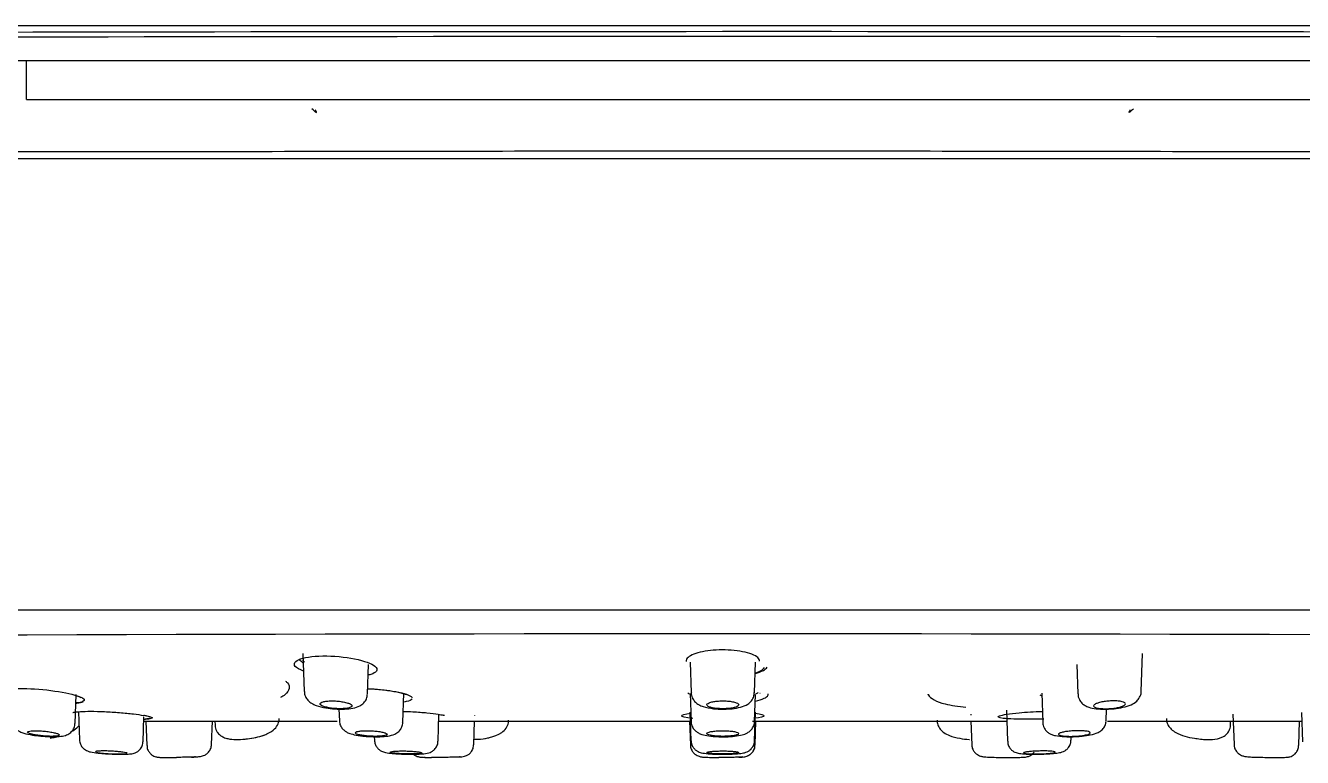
# Model space of a CAD drawing. Header units: millimetres. Extents: x -60 to 7633, y -2614 to 2146.
# Drawn here: x 6292.4 to 6345.1, y 1885.3 to 1915.5 of the extents above; entities that cross this region are included whole.
import ezdxf

# ---------------------------------------------------------------- set-up
doc = ezdxf.new("R2010")
doc.units = ezdxf.units.MM
doc.layers.get('0').update_dxf_attribs({"color": 250})

msp = doc.modelspace()

# ---------------------------------------------------------------- linework, layer by layer
at = {"linetype": 'Continuous'}
for p, q in [((6278.182, 1915.536), (6365.961, 1915.536)), ((6274.927, 1914.091), (6370.14, 1914.091)), ((6292.463, 1912.484), (6292.463, 1914.091)), ((6292.463, 1912.484), (6349.918, 1912.484)), ((6404.49, 1910.045), (6237.89, 1910.045)), ((6252.07, 1891.434), (6390.31, 1891.434)), ((6303.873, 1889.634), (6303.928, 1888.068)), ((6338.452, 1888.068), (6338.507, 1889.634)), ((6306.536, 1887.965), (6306.579, 1889.186)), ((6319.842, 1889.274), (6319.886, 1888.016)), ((6322.494, 1888.017), (6322.538, 1889.274)), ((6335.801, 1889.187), (6335.844, 1887.965)), ((6338.495, 1889.343), (6338.497, 1889.353)), ((6307.99, 1886.787), (6308.033, 1888.001)), ((6319.841, 1887.989), (6319.882, 1886.824)), ((6322.726, 1887.98), (6322.722, 1887.988)), ((6334.347, 1888.001), (6334.39, 1886.788)), ((6294.471, 1886.754), (6294.513, 1887.945)), ((6322.499, 1886.825), (6322.538, 1887.942)), ((6294.611, 1887.232), (6294.651, 1886.076)), ((6297.276, 1885.998), (6297.312, 1887.025)), ((6302.895, 1886.951), (6302.895, 1886.952)), ((6305.357, 1887.345), (6305.374, 1886.862)), ((6309.445, 1886.015), (6309.483, 1887.125)), ((6310.959, 1887.073), (6310.96, 1887.094)), ((6319.836, 1887.211), (6319.877, 1886.035)), ((6322.503, 1886.035), (6322.544, 1887.211)), ((6331.419, 1887.127), (6331.42, 1887.095)), ((6332.89, 1887.304), (6332.935, 1886.015)), ((6337.007, 1886.863), (6337.023, 1887.342)), ((6342.236, 1887.133), (6342.28, 1885.881)), ((6345.062, 1887.197), (6345.104, 1885.998)), ((6297.306, 1886.841), (6305.284, 1886.841)), ((6297.396, 1886.841), (6297.431, 1885.841)), ((6300.1, 1885.881), (6300.134, 1886.841)), ((6300.239, 1886.841), (6300.244, 1886.686)), ((6309.473, 1886.841), (6310.064, 1886.841)), ((6310.064, 1886.841), (6319.847, 1886.841)), ((6310.917, 1885.869), (6310.951, 1886.841)), ((6319.821, 1886.841), (6319.855, 1885.858)), ((6322.421, 1886.841), (6332.115, 1886.841)), ((6322.525, 1885.858), (6322.559, 1886.841)), ((6330.021, 1886.882), (6330.021, 1886.882)), ((6331.429, 1886.841), (6331.463, 1885.869)), ((6332.115, 1886.841), (6332.907, 1886.841)), ((6337.007, 1886.862), (6337.007, 1886.863)), ((6337.056, 1886.841), (6345.074, 1886.841)), ((6342.136, 1886.686), (6342.141, 1886.841)), ((6342.136, 1886.686), (6342.136, 1886.686)), ((6344.949, 1885.841), (6344.984, 1886.841)), ((6294.651, 1886.076), (6294.651, 1886.075)), ((6300.1, 1885.881), (6300.1, 1885.881)), ((6306.814, 1886.205), (6306.819, 1886.055)), ((6322.525, 1885.858), (6322.525, 1885.858)), ((6335.561, 1886.056), (6335.566, 1886.204)), ((6335.561, 1886.055), (6335.561, 1886.056)), ((6345.104, 1885.998), (6345.104, 1885.998)), ((6297.431, 1885.841), (6297.431, 1885.841))]:
    msp.add_line(p, q, dxfattribs=at)
for centre, radius, start, end in [((6323.422, -16678.148), 18593.432, 89.8546084, 90.149955), ((6323.412, -16531.785), 18446.869, 89.8540869, 90.1504927), ((6321.222, -6720.394), 8610.839, 89.5637371, 90.4366895), ((6297.024, 1885.178), 1.924, 77.6391, 81.6928), ((6309.487, 1886.452), 0.66, 69.7976, 74.9658), ((6311.046, 1888.123), 2.024, 269.587, 300.4006), ((6301.297, 1889.007), 2.902, 275.5031, 289.5528), ((6301.277, 1888.856), 2.768, 290.9827, 294.2204)]:
    msp.add_arc(centre, radius, start, end, dxfattribs=at)
for points in [[(6304.425, 1911.941), (6304.365, 1911.996), (6304.305, 1912.047), (6304.244, 1912.095)], [(6338.137, 1912.095), (6338.08, 1912.051), (6338.024, 1912.004), (6337.969, 1911.954)], [(6303.883, 1889.353), (6303.884, 1889.35), (6303.885, 1889.347), (6303.885, 1889.344)], [(6322.894, 1889.064), (6322.879, 1888.975), (6322.752, 1888.89), (6322.537, 1888.822)], [(6319.747, 1888.012), (6319.768, 1887.999), (6319.793, 1887.985), (6319.823, 1887.972)], [(6322.557, 1887.973), (6322.599, 1887.99), (6322.631, 1888.009), (6322.655, 1888.028)], [(6308.332, 1887.861), (6308.354, 1887.844), (6308.368, 1887.827), (6308.375, 1887.811)], [(6334.265, 1887.935), (6334.284, 1887.925), (6334.306, 1887.916), (6334.331, 1887.907)], [(6336.511, 1887.518), (6336.495, 1887.504), (6336.487, 1887.49), (6336.487, 1887.476)], [(6297.33, 1886.928), (6297.402, 1886.932), (6297.466, 1886.936), (6297.52, 1886.941)], [(6309.715, 1887.071), (6309.715, 1887.071), (6309.715, 1887.07), (6309.714, 1887.07)], [(6322.896, 1887.059), (6322.891, 1887.021), (6322.748, 1886.988), (6322.501, 1886.964)], [(6322.529, 1887.175), (6322.767, 1887.14), (6322.901, 1887.098), (6322.896, 1887.059)], [(6332.774, 1886.841), (6332.818, 1886.841), (6332.863, 1886.841), (6332.908, 1886.842)], [(6310.925, 1886.092), (6310.959, 1886.094), (6310.994, 1886.097), (6311.032, 1886.099)], [(6322.5, 1886.041), (6322.502, 1886.039), (6322.503, 1886.037), (6322.503, 1886.035)], [(6335.063, 1886.334), (6335.048, 1886.324), (6335.04, 1886.314), (6335.039, 1886.304)], [(6295.342, 1885.564), (6295.356, 1885.559), (6295.375, 1885.555), (6295.398, 1885.55)], [(6299.28, 1885.363), (6299.328, 1885.365), (6299.372, 1885.367), (6299.413, 1885.369)], [(6333.615, 1885.55), (6333.6, 1885.545), (6333.593, 1885.539), (6333.592, 1885.534)]]:
    msp.add_open_spline(points, degree=3, dxfattribs=at)
for points, knots in [([(6304.38, 1912.055), (6304.38, 1912.055), (6304.385, 1912.05), (6304.406, 1912.026), (6304.415, 1911.979), (6304.42, 1911.952)], [0.3033971, 0.3033971, 0.3033971, 0.3033971, 0.4473111, 0.7366105, 1, 1, 1, 1]), ([(6337.959, 1911.953), (6337.959, 1911.956), (6337.956, 1911.988), (6337.984, 1912.034), (6337.996, 1912.052), (6337.999, 1912.055), (6337.999, 1912.055)], [0, 0, 0, 0, 0.029293, 0.3357678, 0.6045965, 0.700617, 0.700617, 0.700617, 0.700617]), ([(6238.735, 1910.368), (6238.735, 1910.368), (6239.269, 1910.358), (6240.839, 1910.347), (6241.492, 1910.343), (6243.061, 1910.338), (6243.982, 1910.337), (6247.086, 1910.337), (6249.619, 1910.343), (6255.603, 1910.358), (6259.086, 1910.368), (6266.694, 1910.368), (6270.845, 1910.359), (6277.605, 1910.347), (6279.947, 1910.343), (6284.707, 1910.338), (6287.138, 1910.337), (6292.098, 1910.337), (6294.629, 1910.338), (6299.79, 1910.343), (6302.435, 1910.347), (6310.418, 1910.359), (6315.768, 1910.368), (6323.834, 1910.368), (6326.53, 1910.366), (6331.935, 1910.359), (6334.629, 1910.355), (6342.56, 1910.343), (6347.7, 1910.337), (6355.187, 1910.337), (6357.658, 1910.338), (6362.436, 1910.343), (6364.746, 1910.347), (6371.449, 1910.358), (6375.614, 1910.368), (6383.314, 1910.368), (6386.734, 1910.359), (6391.215, 1910.347), (6392.601, 1910.343), (6395.155, 1910.338), (6396.326, 1910.337), (6399.432, 1910.337), (6400.992, 1910.343), (6403.102, 1910.358), (6403.643, 1910.368), (6403.645, 1910.368), (6403.645, 1910.368), (6403.645, 1910.368)], [0, 0, 0, 0, 0.03125, 0.03125, 0.046875, 0.046875, 0.0625, 0.0625, 0.09375, 0.09375, 0.125, 0.125, 0.15625, 0.15625, 0.171875, 0.171875, 0.1875, 0.1875, 0.203125, 0.203125, 0.21875, 0.21875, 0.25, 0.25, 0.265625, 0.265625, 0.28125, 0.28125, 0.3125, 0.3125, 0.328125, 0.328125, 0.34375, 0.34375, 0.375, 0.375, 0.40625, 0.40625, 0.421875, 0.421875, 0.4375, 0.4375, 0.46875, 0.46875, 0.5, 0.5, 0.5000584, 0.5000584, 0.5000584, 0.5000584]), ([(6303.897, 1888.909), (6303.729, 1888.969), (6303.611, 1889.035), (6303.461, 1889.214), (6303.54, 1889.328), (6304.009, 1889.492), (6304.406, 1889.541), (6305.297, 1889.529), (6305.776, 1889.47), (6306.521, 1889.293), (6306.789, 1889.176), (6306.886, 1889.064)], [0.4248446, 0.4248446, 0.4248446, 0.4248446, 0.5, 0.5, 0.625, 0.625, 0.75, 0.75, 0.875, 0.875, 1, 1, 1, 1]), ([(6322.701, 1889.313), (6322.71, 1889.363), (6322.688, 1889.415), (6322.636, 1889.464), (6322.585, 1889.513), (6322.502, 1889.561), (6322.395, 1889.603), (6322.289, 1889.644), (6322.156, 1889.682), (6322.006, 1889.71), (6321.863, 1889.738), (6321.7, 1889.759), (6321.532, 1889.771), (6321.371, 1889.782), (6321.201, 1889.786), (6321.036, 1889.781), (6320.876, 1889.775), (6320.716, 1889.762), (6320.57, 1889.743), (6320.42, 1889.722), (6320.281, 1889.694), (6320.162, 1889.661), (6320.042, 1889.628), (6319.94, 1889.588), (6319.862, 1889.546), (6319.78, 1889.502), (6319.723, 1889.453), (6319.696, 1889.404), (6319.677, 1889.369), (6319.673, 1889.334), (6319.683, 1889.299)], [0, 0, 0, 0, 0.0567972, 0.0567972, 0.0567972, 0.1136405, 0.1136405, 0.1136405, 0.1696621, 0.1696621, 0.1696621, 0.2234449, 0.2234449, 0.2234449, 0.2749508, 0.2749508, 0.2749508, 0.325023, 0.325023, 0.325023, 0.3764114, 0.3764114, 0.3764114, 0.4283208, 0.4283208, 0.4283208, 0.4834914, 0.4834914, 0.4834914, 0.5231007, 0.5231007, 0.5231007, 0.5231007]), ([(6303.725, 1889.416), (6303.726, 1889.412), (6303.728, 1889.408), (6303.729, 1889.404), (6303.747, 1889.355), (6303.796, 1889.304), (6303.872, 1889.255), (6303.875, 1889.253), (6303.879, 1889.25), (6303.883, 1889.248)], [0.47931196, 0.47931196, 0.47931196, 0.47931196, 0.48349144, 0.48349144, 0.48349144, 0.53974449, 0.53974449, 0.53974449, 0.54243886, 0.54243886, 0.54243886, 0.54243886]), ([(6303.931, 1889.274), (6303.907, 1889.298), (6303.891, 1889.321), (6303.882, 1889.356), (6303.882, 1889.368), (6303.883, 1889.379)], [0, 0, 0, 0, 0.03267691, 0.03267691, 0.04938509, 0.04938509, 0.04938509, 0.04938509]), ([(6306.886, 1889.064), (6306.982, 1888.951), (6306.904, 1888.847), (6306.641, 1888.765), (6306.614, 1888.758), (6306.584, 1888.751)], [0, 0, 0, 0, 0.125, 0.125, 0.1385217, 0.1385217, 0.1385217, 0.1385217]), ([(6322.536, 1888.808), (6322.662, 1888.844), (6322.842, 1888.916), (6322.99, 1889.017), (6323.028, 1889.073)], [0.5674851, 0.5674851, 0.5674851, 0.5674851, 0.7734235, 0.9144393, 0.9144393, 0.9144393, 0.9144393]), ([(6303.151, 1888.493), (6303.184, 1888.471), (6303.212, 1888.448), (6303.364, 1888.277), (6303.322, 1888.098), (6303.079, 1887.898), (6303.015, 1887.857), (6302.941, 1887.818)], [0.3533617, 0.3533617, 0.3533617, 0.3533617, 0.375, 0.375, 0.5, 0.5, 0.5339213, 0.5339213, 0.5339213, 0.5339213]), ([(6291.658, 1888.145), (6291.813, 1888.176), (6292.046, 1888.193), (6292.725, 1888.189), (6293.207, 1888.15), (6294.06, 1888.026), (6294.43, 1887.942), (6294.645, 1887.861)], [0.661595, 0.661595, 0.661595, 0.661595, 0.75, 0.75, 0.875, 0.875, 1, 1, 1, 1]), ([(6303.936, 1888.069), (6303.934, 1888.045), (6303.928, 1887.963), (6303.988, 1887.82), (6304.095, 1887.677), (6304.243, 1887.566), (6304.461, 1887.466), (6304.783, 1887.386), (6305.05, 1887.359), (6305.187, 1887.347)], [0, 0, 0, 0, 0.037979, 0.15331, 0.259512, 0.373384, 0.52649, 0.790614, 1, 1, 1, 1]), ([(6305.187, 1887.347), (6305.189, 1887.347), (6305.313, 1887.333), (6305.6, 1887.337), (6305.938, 1887.371), (6306.187, 1887.446), (6306.385, 1887.588), (6306.507, 1887.765), (6306.525, 1887.891), (6306.534, 1887.963)], [0, 0, 0, 0, 0.001931, 0.215617, 0.434064, 0.642849, 0.769918, 0.888508, 1, 1, 1, 1]), ([(6306.542, 1888.182), (6306.671, 1888.178), (6307.005, 1888.158), (6307.511, 1888.1), (6307.932, 1888.014), (6308.073, 1887.964), (6308.135, 1887.942)], [0.7951296, 0.7951296, 0.7951296, 0.7951296, 0.8348318, 0.8975652, 0.9601494, 1, 1, 1, 1]), ([(6306.543, 1888.186), (6306.901, 1888.173), (6307.266, 1888.137), (6307.947, 1888.026), (6308.227, 1887.942), (6308.332, 1887.861)], [0.7754016, 0.7754016, 0.7754016, 0.7754016, 0.875, 0.875, 1, 1, 1, 1]), ([(6319.894, 1888.017), (6319.892, 1887.996), (6319.884, 1887.913), (6319.946, 1887.767), (6320.056, 1887.622), (6320.207, 1887.512), (6320.436, 1887.416), (6320.754, 1887.358), (6321.088, 1887.333), (6321.226, 1887.341), (6321.25, 1887.342)], [0, 0, 0, 0, 0.03259, 0.147123, 0.248771, 0.356603, 0.49614, 0.764579, 0.964613, 1, 1, 1, 1]), ([(6321.25, 1887.342), (6321.369, 1887.345), (6321.601, 1887.353), (6321.936, 1887.415), (6322.185, 1887.509), (6322.377, 1887.674), (6322.479, 1887.851), (6322.484, 1887.966), (6322.486, 1888.02)], [0, 0, 0, 0, 0.184476, 0.41512, 0.646375, 0.782525, 0.910984, 1, 1, 1, 1]), ([(6322.533, 1887.675), (6322.676, 1887.705), (6322.858, 1887.765), (6323.043, 1887.859), (6323.063, 1887.953), (6323.066, 1887.967)], [0.6125484, 0.6125484, 0.6125484, 0.6125484, 0.836084, 0.978825, 1, 1, 1, 1]), ([(6329.649, 1887.961), (6329.652, 1887.954), (6329.655, 1887.947), (6329.743, 1887.783), (6329.996, 1887.647), (6330.613, 1887.494), (6330.912, 1887.452), (6331.218, 1887.428)], [0.4945847, 0.4945847, 0.4945847, 0.4945847, 0.5, 0.5, 0.625, 0.625, 0.708012, 0.708012, 0.708012, 0.708012]), ([(6335.847, 1887.968), (6335.846, 1887.962), (6335.835, 1887.887), (6335.891, 1887.74), (6336, 1887.587), (6336.141, 1887.482), (6336.328, 1887.401), (6336.583, 1887.352), (6336.895, 1887.332), (6337.082, 1887.344), (6337.152, 1887.349)], [0, 0, 0, 0, 0.010285, 0.140041, 0.245256, 0.348504, 0.469465, 0.675657, 0.896357, 1, 1, 1, 1]), ([(6337.152, 1887.349), (6337.217, 1887.351), (6337.396, 1887.359), (6337.728, 1887.415), (6338.022, 1887.502), (6338.25, 1887.635), (6338.394, 1887.819), (6338.457, 1887.975), (6338.448, 1888.054), (6338.446, 1888.068)], [0, 0, 0, 0, 0.097423, 0.308932, 0.548658, 0.731406, 0.854529, 0.976932, 1, 1, 1, 1]), ([(6294.51, 1887.589), (6294.529, 1887.591), (6294.643, 1887.601), (6294.735, 1887.614), (6294.805, 1887.636)], [0.3609108, 0.3609108, 0.3609108, 0.3609108, 0.3814704, 0.4921987, 0.4921987, 0.4921987, 0.4921987]), ([(6294.645, 1887.861), (6294.859, 1887.78), (6294.91, 1887.704), (6294.731, 1887.627), (6294.638, 1887.608), (6294.516, 1887.595)], [0, 0, 0, 0, 0.125, 0.125, 0.1815392, 0.1815392, 0.1815392, 0.1815392]), ([(6294.541, 1887.885), (6294.574, 1887.875), (6294.655, 1887.85), (6294.704, 1887.815), (6294.704, 1887.818), (6294.703, 1887.82)], [0, 0, 0, 0, 0.2430578, 0.7290281, 0.8732437, 0.8732437, 0.8732437, 0.8732437]), ([(6304.598, 1887.518), (6304.617, 1887.5), (6304.649, 1887.481), (6304.692, 1887.464), (6304.734, 1887.446), (6304.789, 1887.429), (6304.851, 1887.415), (6304.912, 1887.401), (6304.982, 1887.389), (6305.054, 1887.379), (6305.125, 1887.37), (6305.201, 1887.363), (6305.275, 1887.36), (6305.348, 1887.356), (6305.42, 1887.356), (6305.487, 1887.358), (6305.553, 1887.36), (6305.616, 1887.365), (6305.669, 1887.373), (6305.723, 1887.38), (6305.77, 1887.391), (6305.805, 1887.403), (6305.842, 1887.415), (6305.868, 1887.43), (6305.881, 1887.446), (6305.895, 1887.462), (6305.897, 1887.48), (6305.887, 1887.498), (6305.876, 1887.516), (6305.852, 1887.535), (6305.816, 1887.554), (6305.781, 1887.572), (6305.732, 1887.59), (6305.676, 1887.606), (6305.619, 1887.622), (6305.553, 1887.637), (6305.482, 1887.648), (6305.413, 1887.66), (6305.338, 1887.669), (6305.263, 1887.674), (6305.191, 1887.68), (6305.116, 1887.683), (6305.046, 1887.682), (6304.978, 1887.681), (6304.912, 1887.678), (6304.853, 1887.672), (6304.795, 1887.665), (6304.744, 1887.656), (6304.702, 1887.645), (6304.66, 1887.633), (6304.627, 1887.619), (6304.606, 1887.604), (6304.584, 1887.588), (6304.575, 1887.571), (6304.578, 1887.553), (6304.579, 1887.542), (6304.586, 1887.53), (6304.598, 1887.518)], [0, 0, 0, 0, 0.05575, 0.05575, 0.05575, 0.11155, 0.11155, 0.11155, 0.16651, 0.16651, 0.16651, 0.219928, 0.219928, 0.219928, 0.271998, 0.271998, 0.271998, 0.323458, 0.323458, 0.323458, 0.375235, 0.375235, 0.375235, 0.42811, 0.42811, 0.42811, 0.482459, 0.482459, 0.482459, 0.538089, 0.538089, 0.538089, 0.594221, 0.594221, 0.594221, 0.649756, 0.649756, 0.649756, 0.70381, 0.70381, 0.70381, 0.756219, 0.756219, 0.756219, 0.807613, 0.807613, 0.807613, 0.859047, 0.859047, 0.859047, 0.911506, 0.911506, 0.911506, 0.965528, 0.965528, 0.965528, 1, 1, 1, 1]), ([(6308.37, 1887.759), (6308.344, 1887.718), (6308.264, 1887.681), (6308.105, 1887.645), (6308.073, 1887.638), (6308.039, 1887.632)], [0.05455303, 0.05455303, 0.05455303, 0.05455303, 0.125, 0.125, 0.14076942, 0.14076942, 0.14076942, 0.14076942]), ([(6320.532, 1887.518), (6320.531, 1887.5), (6320.544, 1887.481), (6320.569, 1887.464), (6320.594, 1887.446), (6320.632, 1887.429), (6320.68, 1887.415), (6320.728, 1887.401), (6320.787, 1887.389), (6320.852, 1887.379), (6320.915, 1887.37), (6320.986, 1887.363), (6321.059, 1887.36), (6321.13, 1887.356), (6321.204, 1887.356), (6321.276, 1887.358), (6321.347, 1887.36), (6321.417, 1887.365), (6321.481, 1887.373), (6321.546, 1887.38), (6321.605, 1887.391), (6321.656, 1887.403), (6321.707, 1887.415), (6321.75, 1887.43), (6321.781, 1887.446), (6321.814, 1887.462), (6321.835, 1887.48), (6321.844, 1887.498), (6321.852, 1887.516), (6321.848, 1887.535), (6321.831, 1887.554), (6321.814, 1887.572), (6321.784, 1887.59), (6321.742, 1887.606), (6321.701, 1887.622), (6321.647, 1887.637), (6321.586, 1887.648), (6321.527, 1887.66), (6321.459, 1887.669), (6321.387, 1887.674), (6321.318, 1887.68), (6321.243, 1887.683), (6321.17, 1887.682), (6321.099, 1887.681), (6321.027, 1887.678), (6320.96, 1887.672), (6320.893, 1887.665), (6320.83, 1887.656), (6320.775, 1887.645), (6320.719, 1887.633), (6320.67, 1887.619), (6320.632, 1887.604), (6320.593, 1887.588), (6320.564, 1887.571), (6320.548, 1887.553), (6320.538, 1887.542), (6320.532, 1887.53), (6320.532, 1887.518)], [0, 0, 0, 0, 0.05575, 0.05575, 0.05575, 0.11155, 0.11155, 0.11155, 0.16651, 0.16651, 0.16651, 0.219928, 0.219928, 0.219928, 0.271998, 0.271998, 0.271998, 0.323458, 0.323458, 0.323458, 0.375235, 0.375235, 0.375235, 0.42811, 0.42811, 0.42811, 0.482459, 0.482459, 0.482459, 0.538089, 0.538089, 0.538089, 0.594221, 0.594221, 0.594221, 0.649756, 0.649756, 0.649756, 0.70381, 0.70381, 0.70381, 0.756219, 0.756219, 0.756219, 0.807613, 0.807613, 0.807613, 0.859047, 0.859047, 0.859047, 0.911506, 0.911506, 0.911506, 0.965528, 0.965528, 0.965528, 1, 1, 1, 1]), ([(6336.488, 1887.464), (6336.494, 1887.446), (6336.513, 1887.429), (6336.545, 1887.415), (6336.575, 1887.401), (6336.619, 1887.389), (6336.672, 1887.379), (6336.723, 1887.37), (6336.785, 1887.363), (6336.851, 1887.36), (6336.916, 1887.356), (6336.987, 1887.356), (6337.059, 1887.358), (6337.13, 1887.36), (6337.203, 1887.365), (6337.273, 1887.373), (6337.344, 1887.38), (6337.412, 1887.391), (6337.474, 1887.403), (6337.537, 1887.415), (6337.594, 1887.43), (6337.641, 1887.446), (6337.69, 1887.462), (6337.729, 1887.48), (6337.756, 1887.498), (6337.784, 1887.516), (6337.8, 1887.535), (6337.803, 1887.554), (6337.805, 1887.572), (6337.794, 1887.59), (6337.771, 1887.606), (6337.747, 1887.622), (6337.711, 1887.637), (6337.664, 1887.648), (6337.618, 1887.66), (6337.561, 1887.669), (6337.498, 1887.674), (6337.436, 1887.68), (6337.367, 1887.683), (6337.296, 1887.682), (6337.226, 1887.681), (6337.153, 1887.678), (6337.082, 1887.672), (6337.011, 1887.665), (6336.94, 1887.656), (6336.876, 1887.645), (6336.81, 1887.633), (6336.749, 1887.619), (6336.696, 1887.604), (6336.642, 1887.588), (6336.597, 1887.571), (6336.563, 1887.553), (6336.541, 1887.542), (6336.523, 1887.53), (6336.511, 1887.518)], [0.0557502, 0.0557502, 0.0557502, 0.0557502, 0.1115498, 0.1115498, 0.1115498, 0.1665104, 0.1665104, 0.1665104, 0.2199284, 0.2199284, 0.2199284, 0.2719981, 0.2719981, 0.2719981, 0.323458, 0.323458, 0.323458, 0.3752351, 0.3752351, 0.3752351, 0.4281096, 0.4281096, 0.4281096, 0.4824592, 0.4824592, 0.4824592, 0.5380893, 0.5380893, 0.5380893, 0.5942213, 0.5942213, 0.5942213, 0.649756, 0.649756, 0.649756, 0.70381, 0.70381, 0.70381, 0.7562188, 0.7562188, 0.7562188, 0.8076128, 0.8076128, 0.8076128, 0.8590466, 0.8590466, 0.8590466, 0.9115064, 0.9115064, 0.9115064, 0.9655279, 0.9655279, 0.9655279, 1, 1, 1, 1]), ([(6294.374, 1887.199), (6294.374, 1887.199), (6294.387, 1887.204), (6294.472, 1887.222), (6294.699, 1887.244), (6295.112, 1887.256), (6295.685, 1887.242), (6296.311, 1887.202), (6296.906, 1887.143), (6297.162, 1887.104), (6297.302, 1887.082)], [0.6013994, 0.6013994, 0.6013994, 0.6013994, 0.6151803, 0.6440867, 0.6885524, 0.7461876, 0.8088397, 0.8729408, 0.9379467, 1, 1, 1, 1]), ([(6297.443, 1887.059), (6297.663, 1887.015), (6297.719, 1886.978), (6297.549, 1886.944), (6297.469, 1886.937), (6297.363, 1886.931)], [0, 0, 0, 0, 0.125, 0.125, 0.1770426, 0.1770426, 0.1770426, 0.1770426]), ([(6297.436, 1887.058), (6297.499, 1887.04), (6297.552, 1887.028), (6297.558, 1887.025), (6297.558, 1887.025)], [0, 0, 0, 0, 0.50301, 0.5511047, 0.5511047, 0.5511047, 0.5511047]), ([(6302.412, 1886.332), (6302.526, 1886.391), (6302.681, 1886.482), (6302.858, 1886.717), (6302.882, 1886.869), (6302.893, 1886.949)], [0, 0, 0, 0, 0.450725, 0.752761, 1, 1, 1, 1]), ([(6308.005, 1887.247), (6308.139, 1887.244), (6308.485, 1887.231), (6309.006, 1887.193), (6309.45, 1887.136), (6309.592, 1887.104), (6309.658, 1887.089)], [0.5497406, 0.5497406, 0.5497406, 0.5497406, 0.6359699, 0.7692202, 0.9028446, 1, 1, 1, 1]), ([(6319.961, 1886.957), (6319.65, 1886.982), (6319.478, 1887.02), (6319.49, 1887.101), (6319.624, 1887.142), (6319.856, 1887.175)], [0.3756232, 0.3756232, 0.3756232, 0.3756232, 0.5, 0.5, 0.6050781, 0.6050781, 0.6050781, 0.6050781]), ([(6334.434, 1886.928), (6334.218, 1886.922), (6333.997, 1886.92), (6333.358, 1886.92), (6332.98, 1886.932), (6332.542, 1886.982), (6332.49, 1887.02), (6332.733, 1887.108), (6333.03, 1887.157), (6333.705, 1887.221), (6334.042, 1887.241), (6334.375, 1887.249)], [0.1892763, 0.1892763, 0.1892763, 0.1892763, 0.25, 0.25, 0.375, 0.375, 0.5, 0.5, 0.625, 0.625, 0.7178584, 0.7178584, 0.7178584, 0.7178584]), ([(6339.497, 1886.951), (6339.495, 1886.917), (6339.489, 1886.821), (6339.565, 1886.659), (6339.696, 1886.497), (6339.915, 1886.344), (6340.22, 1886.225), (6340.556, 1886.145), (6340.723, 1886.128), (6340.765, 1886.124)], [0, 0, 0, 0, 0.0547, 0.177609, 0.302643, 0.456416, 0.715023, 0.937818, 1, 1, 1, 1]), ([(6291.86, 1886.898), (6291.858, 1886.885), (6291.851, 1886.817), (6291.898, 1886.691), (6291.983, 1886.562), (6292.088, 1886.471), (6292.212, 1886.401), (6292.395, 1886.334), (6292.675, 1886.273), (6293.059, 1886.223), (6293.428, 1886.202), (6293.691, 1886.194), (6293.795, 1886.212), (6293.819, 1886.217)], [0, 0, 0, 0, 0.014546, 0.086815, 0.148781, 0.206849, 0.26847, 0.367215, 0.535179, 0.674541, 0.819725, 0.963524, 1, 1, 1, 1]), ([(6292.596, 1886.334), (6292.633, 1886.321), (6292.682, 1886.308), (6292.738, 1886.295), (6292.795, 1886.283), (6292.86, 1886.271), (6292.93, 1886.261), (6292.999, 1886.251), (6293.075, 1886.242), (6293.149, 1886.235), (6293.223, 1886.228), (6293.298, 1886.224), (6293.368, 1886.221), (6293.437, 1886.218), (6293.504, 1886.218), (6293.562, 1886.219), (6293.62, 1886.221), (6293.671, 1886.224), (6293.712, 1886.23), (6293.752, 1886.235), (6293.783, 1886.243), (6293.801, 1886.252), (6293.82, 1886.261), (6293.827, 1886.271), (6293.822, 1886.283), (6293.817, 1886.294), (6293.798, 1886.307), (6293.769, 1886.32), (6293.74, 1886.333), (6293.698, 1886.347), (6293.647, 1886.36), (6293.596, 1886.373), (6293.535, 1886.386), (6293.468, 1886.397), (6293.402, 1886.409), (6293.329, 1886.419), (6293.254, 1886.427), (6293.181, 1886.435), (6293.105, 1886.442), (6293.032, 1886.446), (6292.961, 1886.45), (6292.891, 1886.453), (6292.828, 1886.452), (6292.766, 1886.452), (6292.71, 1886.45), (6292.663, 1886.445), (6292.617, 1886.44), (6292.58, 1886.434), (6292.554, 1886.425), (6292.528, 1886.417), (6292.513, 1886.407), (6292.511, 1886.396), (6292.509, 1886.384), (6292.519, 1886.372), (6292.541, 1886.359), (6292.555, 1886.351), (6292.573, 1886.342), (6292.596, 1886.334)], [0, 0, 0, 0, 0.054758, 0.054758, 0.054758, 0.109541, 0.109541, 0.109541, 0.163898, 0.163898, 0.163898, 0.21746, 0.21746, 0.21746, 0.270317, 0.270317, 0.270317, 0.322843, 0.322843, 0.322843, 0.375523, 0.375523, 0.375523, 0.428776, 0.428776, 0.428776, 0.48281, 0.48281, 0.48281, 0.537518, 0.537518, 0.537518, 0.59249, 0.59249, 0.59249, 0.647158, 0.647158, 0.647158, 0.701062, 0.701062, 0.701062, 0.754102, 0.754102, 0.754102, 0.806588, 0.806588, 0.806588, 0.859076, 0.859076, 0.859076, 0.912109, 0.912109, 0.912109, 0.965979, 0.965979, 0.965979, 1, 1, 1, 1]), ([(6293.819, 1886.217), (6293.91, 1886.221), (6294.043, 1886.236), (6294.251, 1886.329), (6294.393, 1886.478), (6294.465, 1886.631), (6294.463, 1886.72), (6294.462, 1886.754)], [0, 0, 0, 0, 0.322067, 0.551044, 0.732483, 0.913143, 1, 1, 1, 1]), ([(6294.34, 1886.431), (6294.353, 1886.438), (6294.443, 1886.487), (6294.544, 1886.56), (6294.619, 1886.647), (6294.634, 1886.667)], [0.2675601, 0.2675601, 0.2675601, 0.2675601, 0.3131149, 0.5847526, 0.6564762, 0.6564762, 0.6564762, 0.6564762]), ([(6300.254, 1886.687), (6300.252, 1886.659), (6300.245, 1886.563), (6300.321, 1886.401), (6300.451, 1886.26), (6300.607, 1886.168), (6300.818, 1886.105), (6301.095, 1886.083), (6301.395, 1886.089), (6301.544, 1886.113), (6301.575, 1886.118)], [0, 0, 0, 0, 0.044147, 0.176679, 0.282244, 0.386765, 0.516603, 0.741347, 0.954386, 1, 1, 1, 1]), ([(6305.382, 1886.863), (6305.38, 1886.839), (6305.375, 1886.761), (6305.43, 1886.628), (6305.524, 1886.501), (6305.641, 1886.41), (6305.788, 1886.338), (6305.994, 1886.279), (6306.3, 1886.23), (6306.523, 1886.215), (6306.633, 1886.209)], [0, 0, 0, 0, 0.037701, 0.143098, 0.235061, 0.325179, 0.425825, 0.602419, 0.830802, 1, 1, 1, 1]), ([(6306.049, 1886.334), (6306.068, 1886.321), (6306.099, 1886.308), (6306.141, 1886.295), (6306.183, 1886.283), (6306.237, 1886.271), (6306.297, 1886.261), (6306.357, 1886.251), (6306.426, 1886.242), (6306.497, 1886.235), (6306.568, 1886.228), (6306.643, 1886.224), (6306.717, 1886.221), (6306.789, 1886.218), (6306.863, 1886.218), (6306.93, 1886.219), (6306.997, 1886.221), (6307.061, 1886.224), (6307.115, 1886.23), (6307.17, 1886.235), (6307.217, 1886.243), (6307.253, 1886.252), (6307.29, 1886.261), (6307.316, 1886.271), (6307.329, 1886.283), (6307.343, 1886.294), (6307.344, 1886.307), (6307.334, 1886.32), (6307.323, 1886.333), (6307.299, 1886.347), (6307.264, 1886.36), (6307.229, 1886.373), (6307.181, 1886.386), (6307.126, 1886.397), (6307.071, 1886.409), (6307.006, 1886.419), (6306.937, 1886.427), (6306.869, 1886.435), (6306.795, 1886.442), (6306.72, 1886.446), (6306.648, 1886.45), (6306.573, 1886.453), (6306.503, 1886.452), (6306.433, 1886.452), (6306.366, 1886.45), (6306.307, 1886.445), (6306.248, 1886.44), (6306.195, 1886.434), (6306.153, 1886.425), (6306.11, 1886.417), (6306.077, 1886.407), (6306.056, 1886.396), (6306.035, 1886.384), (6306.025, 1886.372), (6306.028, 1886.359), (6306.03, 1886.351), (6306.037, 1886.342), (6306.049, 1886.334)], [0, 0, 0, 0, 0.054758, 0.054758, 0.054758, 0.109541, 0.109541, 0.109541, 0.163898, 0.163898, 0.163898, 0.21746, 0.21746, 0.21746, 0.270317, 0.270317, 0.270317, 0.322843, 0.322843, 0.322843, 0.375523, 0.375523, 0.375523, 0.428776, 0.428776, 0.428776, 0.48281, 0.48281, 0.48281, 0.537518, 0.537518, 0.537518, 0.59249, 0.59249, 0.59249, 0.647158, 0.647158, 0.647158, 0.701062, 0.701062, 0.701062, 0.754102, 0.754102, 0.754102, 0.806588, 0.806588, 0.806588, 0.859076, 0.859076, 0.859076, 0.912109, 0.912109, 0.912109, 0.965979, 0.965979, 0.965979, 1, 1, 1, 1]), ([(6306.633, 1886.209), (6306.652, 1886.208), (6306.784, 1886.197), (6307.065, 1886.2), (6307.39, 1886.228), (6307.616, 1886.276), (6307.822, 1886.404), (6307.937, 1886.556), (6307.994, 1886.698), (6307.985, 1886.772), (6307.983, 1886.788)], [0, 0, 0, 0, 0.027941, 0.226415, 0.431091, 0.65145, 0.767422, 0.869128, 0.976428, 1, 1, 1, 1]), ([(6312.07, 1886.378), (6312.141, 1886.435), (6312.248, 1886.53), (6312.353, 1886.731), (6312.349, 1886.842), (6312.347, 1886.882)], [0, 0, 0, 0, 0.435537, 0.827531, 1, 1, 1, 1]), ([(6319.89, 1886.824), (6319.891, 1886.779), (6319.893, 1886.686), (6319.965, 1886.545), (6320.07, 1886.429), (6320.196, 1886.347), (6320.367, 1886.28), (6320.601, 1886.233), (6320.922, 1886.203), (6321.117, 1886.203), (6321.203, 1886.204)], [0, 0, 0, 0, 0.068675, 0.167575, 0.256103, 0.345819, 0.454346, 0.664035, 0.872456, 1, 1, 1, 1]), ([(6320.534, 1886.334), (6320.533, 1886.321), (6320.546, 1886.308), (6320.57, 1886.295), (6320.595, 1886.283), (6320.632, 1886.271), (6320.679, 1886.261), (6320.725, 1886.251), (6320.783, 1886.242), (6320.846, 1886.235), (6320.909, 1886.228), (6320.979, 1886.224), (6321.052, 1886.221), (6321.123, 1886.218), (6321.198, 1886.218), (6321.27, 1886.219), (6321.342, 1886.221), (6321.413, 1886.224), (6321.478, 1886.23), (6321.543, 1886.235), (6321.604, 1886.243), (6321.655, 1886.252), (6321.706, 1886.261), (6321.749, 1886.271), (6321.781, 1886.283), (6321.813, 1886.294), (6321.834, 1886.307), (6321.842, 1886.32), (6321.851, 1886.333), (6321.846, 1886.347), (6321.83, 1886.36), (6321.813, 1886.373), (6321.783, 1886.386), (6321.742, 1886.397), (6321.702, 1886.409), (6321.65, 1886.419), (6321.591, 1886.427), (6321.532, 1886.435), (6321.465, 1886.442), (6321.395, 1886.446), (6321.325, 1886.45), (6321.251, 1886.453), (6321.178, 1886.452), (6321.105, 1886.452), (6321.032, 1886.45), (6320.964, 1886.445), (6320.897, 1886.44), (6320.832, 1886.434), (6320.776, 1886.425), (6320.72, 1886.417), (6320.671, 1886.407), (6320.632, 1886.396), (6320.594, 1886.384), (6320.565, 1886.372), (6320.549, 1886.359), (6320.539, 1886.351), (6320.534, 1886.342), (6320.534, 1886.334)], [0, 0, 0, 0, 0.054758, 0.054758, 0.054758, 0.109541, 0.109541, 0.109541, 0.163898, 0.163898, 0.163898, 0.21746, 0.21746, 0.21746, 0.270317, 0.270317, 0.270317, 0.322843, 0.322843, 0.322843, 0.375523, 0.375523, 0.375523, 0.428776, 0.428776, 0.428776, 0.48281, 0.48281, 0.48281, 0.537518, 0.537518, 0.537518, 0.59249, 0.59249, 0.59249, 0.647158, 0.647158, 0.647158, 0.701062, 0.701062, 0.701062, 0.754102, 0.754102, 0.754102, 0.806588, 0.806588, 0.806588, 0.859076, 0.859076, 0.859076, 0.912109, 0.912109, 0.912109, 0.965979, 0.965979, 0.965979, 1, 1, 1, 1]), ([(6321.203, 1886.204), (6321.246, 1886.203), (6321.399, 1886.201), (6321.695, 1886.223), (6321.974, 1886.269), (6322.178, 1886.338), (6322.346, 1886.456), (6322.453, 1886.608), (6322.504, 1886.748), (6322.496, 1886.817), (6322.494, 1886.826)], [0, 0, 0, 0, 0.063824, 0.26738, 0.489037, 0.658108, 0.765937, 0.873482, 0.985602, 1, 1, 1, 1]), ([(6330.032, 1886.882), (6330.035, 1886.814), (6330.044, 1886.687), (6330.156, 1886.506), (6330.322, 1886.355), (6330.579, 1886.225), (6330.924, 1886.139), (6331.24, 1886.093), (6331.364, 1886.094), (6331.368, 1886.094)], [0, 0, 0, 0, 0.105965, 0.230975, 0.359722, 0.533929, 0.789353, 0.994953, 1, 1, 1, 1]), ([(6334.393, 1886.79), (6334.392, 1886.784), (6334.382, 1886.714), (6334.431, 1886.581), (6334.526, 1886.441), (6334.642, 1886.347), (6334.773, 1886.284), (6334.969, 1886.23), (6335.246, 1886.203), (6335.572, 1886.197), (6335.72, 1886.208), (6335.761, 1886.211)], [0, 0, 0, 0, 0.009964, 0.121748, 0.211104, 0.294178, 0.381, 0.495344, 0.748966, 0.938979, 1, 1, 1, 1]), ([(6335.041, 1886.295), (6335.047, 1886.283), (6335.065, 1886.271), (6335.095, 1886.261), (6335.125, 1886.251), (6335.168, 1886.242), (6335.219, 1886.235), (6335.27, 1886.228), (6335.33, 1886.224), (6335.396, 1886.221), (6335.461, 1886.218), (6335.532, 1886.218), (6335.604, 1886.219), (6335.676, 1886.221), (6335.75, 1886.224), (6335.821, 1886.23), (6335.893, 1886.235), (6335.962, 1886.243), (6336.025, 1886.252), (6336.088, 1886.261), (6336.145, 1886.271), (6336.193, 1886.283), (6336.241, 1886.294), (6336.28, 1886.307), (6336.307, 1886.32), (6336.334, 1886.333), (6336.349, 1886.347), (6336.352, 1886.36), (6336.355, 1886.373), (6336.344, 1886.386), (6336.321, 1886.397), (6336.299, 1886.409), (6336.263, 1886.419), (6336.218, 1886.427), (6336.173, 1886.435), (6336.117, 1886.442), (6336.055, 1886.446), (6335.994, 1886.45), (6335.925, 1886.453), (6335.854, 1886.452), (6335.784, 1886.452), (6335.709, 1886.45), (6335.637, 1886.445), (6335.565, 1886.44), (6335.494, 1886.434), (6335.428, 1886.425), (6335.362, 1886.417), (6335.3, 1886.407), (6335.247, 1886.396), (6335.193, 1886.384), (6335.148, 1886.372), (6335.114, 1886.359), (6335.092, 1886.351), (6335.075, 1886.342), (6335.063, 1886.334)], [0.0547578, 0.0547578, 0.0547578, 0.0547578, 0.1095412, 0.1095412, 0.1095412, 0.1638985, 0.1638985, 0.1638985, 0.2174599, 0.2174599, 0.2174599, 0.2703175, 0.2703175, 0.2703175, 0.3228433, 0.3228433, 0.3228433, 0.3755228, 0.3755228, 0.3755228, 0.4287764, 0.4287764, 0.4287764, 0.4828098, 0.4828098, 0.4828098, 0.5375183, 0.5375183, 0.5375183, 0.5924904, 0.5924904, 0.5924904, 0.6471577, 0.6471577, 0.6471577, 0.7010622, 0.7010622, 0.7010622, 0.7541024, 0.7541024, 0.7541024, 0.8065878, 0.8065878, 0.8065878, 0.859076, 0.859076, 0.859076, 0.9121089, 0.9121089, 0.9121089, 0.9659793, 0.9659793, 0.9659793, 1, 1, 1, 1]), ([(6335.761, 1886.211), (6335.856, 1886.216), (6336.056, 1886.227), (6336.389, 1886.279), (6336.619, 1886.34), (6336.819, 1886.463), (6336.94, 1886.605), (6337.004, 1886.753), (6337, 1886.837), (6336.998, 1886.863)], [0, 0, 0, 0, 0.145332, 0.358191, 0.617068, 0.7348, 0.844515, 0.957984, 1, 1, 1, 1]), ([(6340.765, 1886.124), (6340.86, 1886.111), (6341.07, 1886.084), (6341.436, 1886.088), (6341.713, 1886.131), (6341.956, 1886.277), (6342.084, 1886.446), (6342.142, 1886.603), (6342.133, 1886.678), (6342.131, 1886.688)], [0, 0, 0, 0, 0.139301, 0.353815, 0.61764, 0.743192, 0.863775, 0.983983, 1, 1, 1, 1]), ([(6344.517, 1886.842), (6344.529, 1886.842), (6344.727, 1886.842), (6344.924, 1886.841), (6345.065, 1886.841), (6345.09, 1886.841)], [0, 0, 0, 0, 0.0109089, 0.2171182, 0.2655109, 0.2655109, 0.2655109, 0.2655109]), ([(6344.521, 1886.842), (6344.669, 1886.842), (6344.804, 1886.841), (6344.916, 1886.841), (6344.983, 1886.841), (6345.043, 1886.841), (6345.095, 1886.841)], [0.75715413, 0.75715413, 0.75715413, 0.75715413, 0.80591495, 0.80591495, 0.80591495, 0.83504214, 0.83504214, 0.83504214, 0.83504214]), ([(6293.446, 1886.15), (6293.487, 1886.156), (6293.59, 1886.171), (6293.698, 1886.196), (6293.769, 1886.215)], [0, 0, 0, 0, 0.0594077, 0.1739247, 0.1739247, 0.1739247, 0.1739247]), ([(6294.652, 1886.075), (6294.66, 1886.01), (6294.675, 1885.908), (6294.756, 1885.774), (6294.848, 1885.686), (6294.94, 1885.63), (6295.028, 1885.595), (6295.167, 1885.557), (6295.373, 1885.529), (6295.678, 1885.502), (6295.844, 1885.495), (6295.91, 1885.493)], [0, 0, 0, 0, 0.100855, 0.184189, 0.256521, 0.320649, 0.381765, 0.464887, 0.708262, 0.899273, 1, 1, 1, 1]), ([(6295.91, 1885.493), (6295.972, 1885.49), (6296.132, 1885.482), (6296.412, 1885.479), (6296.67, 1885.487), (6296.809, 1885.497), (6296.953, 1885.538), (6297.07, 1885.599), (6297.181, 1885.705), (6297.261, 1885.849), (6297.267, 1885.947), (6297.27, 1885.997)], [0, 0, 0, 0, 0.089462, 0.26622, 0.447479, 0.618166, 0.682412, 0.751268, 0.834487, 0.927874, 1, 1, 1, 1]), ([(6299.365, 1885.366), (6299.444, 1885.37), (6299.573, 1885.381), (6299.685, 1885.394), (6299.824, 1885.444), (6299.935, 1885.517), (6300.035, 1885.634), (6300.095, 1885.769), (6300.093, 1885.851), (6300.092, 1885.882)], [0, 0, 0, 0, 0.260178, 0.469556, 0.558526, 0.666383, 0.790906, 0.932598, 1, 1, 1, 1]), ([(6301.579, 1886.118), (6301.704, 1886.134), (6301.931, 1886.166), (6302.15, 1886.229), (6302.255, 1886.267)], [0, 0, 0, 0, 0.1807761, 0.3795123, 0.3795123, 0.3795123, 0.3795123]), ([(6306.826, 1886.054), (6306.829, 1885.998), (6306.838, 1885.9), (6306.914, 1885.767), (6307.007, 1885.672), (6307.105, 1885.61), (6307.199, 1885.573), (6307.333, 1885.538), (6307.526, 1885.513), (6307.849, 1885.49), (6308.053, 1885.485), (6308.162, 1885.482)], [0, 0, 0, 0, 0.083618, 0.167288, 0.239332, 0.304937, 0.367913, 0.445124, 0.654507, 0.840893, 1, 1, 1, 1]), ([(6308.162, 1885.482), (6308.171, 1885.482), (6308.284, 1885.479), (6308.527, 1885.48), (6308.828, 1885.495), (6308.99, 1885.508), (6309.168, 1885.574), (6309.286, 1885.654), (6309.386, 1885.779), (6309.443, 1885.915), (6309.439, 1885.992), (6309.437, 1886.015)], [0, 0, 0, 0, 0.01297, 0.198919, 0.389193, 0.621269, 0.693704, 0.771492, 0.863374, 0.964668, 1, 1, 1, 1]), ([(6310.329, 1885.367), (6310.391, 1885.367), (6310.465, 1885.373), (6310.623, 1885.425), (6310.732, 1885.489), (6310.836, 1885.599), (6310.906, 1885.737), (6310.909, 1885.828), (6310.909, 1885.87)], [0, 0, 0, 0, 0.342441, 0.444025, 0.570617, 0.718683, 0.888933, 1, 1, 1, 1]), ([(6311.095, 1886.099), (6311.098, 1886.099), (6311.228, 1886.102), (6311.385, 1886.129), (6311.522, 1886.159), (6311.535, 1886.162)], [0, 0, 0, 0, 0.0040811, 0.2251303, 0.247182, 0.247182, 0.247182, 0.247182]), ([(6319.862, 1885.859), (6319.86, 1885.842), (6319.854, 1885.772), (6319.902, 1885.649), (6319.985, 1885.53), (6320.08, 1885.452), (6320.169, 1885.407), (6320.244, 1885.384), (6320.304, 1885.372), (6320.398, 1885.361), (6320.549, 1885.354), (6320.801, 1885.349), (6320.963, 1885.349), (6321.03, 1885.349)], [0, 0, 0, 0, 0.026721, 0.128345, 0.209743, 0.279002, 0.338527, 0.388182, 0.433004, 0.496071, 0.704185, 0.893849, 1, 1, 1, 1]), ([(6319.886, 1886.036), (6319.884, 1886.007), (6319.881, 1885.929), (6319.936, 1885.802), (6320.024, 1885.687), (6320.123, 1885.612), (6320.22, 1885.566), (6320.321, 1885.536), (6320.474, 1885.509), (6320.717, 1885.49), (6320.985, 1885.48), (6321.1, 1885.481), (6321.114, 1885.481)], [0, 0, 0, 0, 0.044081, 0.142199, 0.22344, 0.295658, 0.362837, 0.43499, 0.548641, 0.793334, 0.9794, 1, 1, 1, 1]), ([(6321.114, 1885.481), (6321.226, 1885.481), (6321.431, 1885.481), (6321.751, 1885.495), (6321.98, 1885.519), (6322.147, 1885.553), (6322.307, 1885.643), (6322.416, 1885.754), (6322.491, 1885.897), (6322.494, 1885.992), (6322.495, 1886.038)], [0, 0, 0, 0, 0.159498, 0.336564, 0.528905, 0.685345, 0.757627, 0.84084, 0.934112, 1, 1, 1, 1]), ([(6321.857, 1885.356), (6321.882, 1885.357), (6321.959, 1885.36), (6322.036, 1885.366), (6322.137, 1885.383), (6322.245, 1885.42), (6322.358, 1885.493), (6322.459, 1885.611), (6322.52, 1885.746), (6322.517, 1885.828), (6322.516, 1885.858)], [0.6159727, 0.6159727, 0.6159727, 0.6159727, 0.6534163, 0.7384067, 0.7783976, 0.8168585, 0.8612297, 0.913329, 0.9723336, 1, 1, 1, 1]), ([(6322.055, 1885.37), (6322.084, 1885.373), (6322.128, 1885.381), (6322.235, 1885.416), (6322.345, 1885.482), (6322.448, 1885.595), (6322.516, 1885.732), (6322.517, 1885.821), (6322.517, 1885.86)], [0, 0, 0, 0, 0.169172, 0.299006, 0.46164, 0.65051, 0.867719, 1, 1, 1, 1]), ([(6331.47, 1885.87), (6331.468, 1885.85), (6331.463, 1885.778), (6331.512, 1885.656), (6331.595, 1885.539), (6331.689, 1885.462), (6331.778, 1885.417), (6331.85, 1885.394), (6331.917, 1885.38), (6332.028, 1885.366), (6332.214, 1885.357), (6332.519, 1885.35), (6332.702, 1885.349), (6332.795, 1885.349)], [0, 0, 0, 0, 0.028238, 0.12023, 0.194459, 0.258051, 0.312832, 0.357889, 0.403297, 0.480026, 0.694717, 0.8667, 1, 1, 1, 1]), ([(6332.944, 1886.016), (6332.944, 1885.977), (6332.944, 1885.891), (6333.007, 1885.76), (6333.098, 1885.653), (6333.198, 1885.583), (6333.292, 1885.543), (6333.386, 1885.518), (6333.526, 1885.496), (6333.749, 1885.483), (6334.007, 1885.478), (6334.128, 1885.481), (6334.146, 1885.482)], [0, 0, 0, 0, 0.06119, 0.157881, 0.238358, 0.309634, 0.375021, 0.443124, 0.548144, 0.781782, 0.971741, 1, 1, 1, 1]), ([(6334.146, 1885.482), (6334.254, 1885.483), (6334.454, 1885.487), (6334.777, 1885.505), (6335.028, 1885.536), (6335.19, 1885.567), (6335.355, 1885.656), (6335.465, 1885.762), (6335.545, 1885.905), (6335.552, 1886.005), (6335.555, 1886.056)], [0, 0, 0, 0, 0.151309, 0.326258, 0.513574, 0.683266, 0.755463, 0.835905, 0.926873, 1, 1, 1, 1]), ([(6342.287, 1885.881), (6342.29, 1885.827), (6342.297, 1885.732), (6342.369, 1885.602), (6342.459, 1885.508), (6342.55, 1885.449), (6342.631, 1885.416), (6342.698, 1885.398), (6342.795, 1885.381), (6342.944, 1885.369), (6343.222, 1885.357), (6343.547, 1885.351), (6343.858, 1885.348), (6344.01, 1885.348), (6344.083, 1885.348)], [0, 0, 0, 0, 0.061986, 0.125828, 0.179342, 0.225761, 0.265501, 0.300247, 0.347905, 0.48538, 0.631563, 0.763355, 0.900423, 1, 1, 1, 1]), ([(6296.621, 1885.52), (6296.621, 1885.521), (6296.62, 1885.522), (6296.619, 1885.524), (6296.613, 1885.53), (6296.595, 1885.536), (6296.565, 1885.543), (6296.536, 1885.55), (6296.494, 1885.557), (6296.444, 1885.564), (6296.394, 1885.571), (6296.333, 1885.578), (6296.268, 1885.585), (6296.203, 1885.591), (6296.131, 1885.597), (6296.058, 1885.601), (6295.985, 1885.606), (6295.91, 1885.61), (6295.837, 1885.612), (6295.766, 1885.615), (6295.696, 1885.616), (6295.633, 1885.616), (6295.57, 1885.616), (6295.513, 1885.614), (6295.466, 1885.612), (6295.419, 1885.609), (6295.381, 1885.605), (6295.355, 1885.601), (6295.329, 1885.596), (6295.314, 1885.59), (6295.312, 1885.584), (6295.312, 1885.583), (6295.312, 1885.583), (6295.312, 1885.582)], [0.4176141, 0.4176141, 0.4176141, 0.4176141, 0.4293312, 0.4293312, 0.4293312, 0.4830875, 0.4830875, 0.4830875, 0.5370368, 0.5370368, 0.5370368, 0.5910941, 0.5910941, 0.5910941, 0.6451006, 0.6451006, 0.6451006, 0.6988964, 0.6988964, 0.6988964, 0.7524177, 0.7524177, 0.7524177, 0.805747, 0.805747, 0.805747, 0.8590729, 0.8590729, 0.8590729, 0.9125845, 0.9125845, 0.9125845, 0.91666, 0.91666, 0.91666, 0.91666]), ([(6295.398, 1885.55), (6295.435, 1885.543), (6295.483, 1885.536), (6295.538, 1885.53), (6295.594, 1885.524), (6295.659, 1885.518), (6295.727, 1885.513), (6295.796, 1885.508), (6295.87, 1885.503), (6295.943, 1885.5), (6296.016, 1885.496), (6296.091, 1885.494), (6296.161, 1885.493), (6296.231, 1885.491), (6296.298, 1885.491), (6296.357, 1885.492), (6296.415, 1885.492), (6296.467, 1885.494), (6296.508, 1885.497), (6296.549, 1885.5), (6296.58, 1885.503), (6296.599, 1885.508)], [0, 0, 0, 0, 0.0539645, 0.0539645, 0.0539645, 0.1079372, 0.1079372, 0.1079372, 0.1617801, 0.1617801, 0.1617801, 0.2154216, 0.2154216, 0.2154216, 0.2689062, 0.2689062, 0.2689062, 0.3223205, 0.3223205, 0.3223205, 0.3757641, 0.3757641, 0.3757641, 0.3757641]), ([(6297.439, 1885.842), (6297.438, 1885.811), (6297.436, 1885.732), (6297.491, 1885.607), (6297.577, 1885.498), (6297.67, 1885.427), (6297.757, 1885.387), (6297.826, 1885.368), (6297.874, 1885.36), (6297.918, 1885.355), (6297.999, 1885.35), (6298.156, 1885.348), (6298.419, 1885.348), (6298.581, 1885.349), (6298.656, 1885.35)], [0, 0, 0, 0, 0.045435, 0.137544, 0.212042, 0.275207, 0.328389, 0.370315, 0.402051, 0.437932, 0.50891, 0.716154, 0.887647, 1, 1, 1, 1]), ([(6299.443, 1885.372), (6299.385, 1885.368), (6299.314, 1885.364), (6299.234, 1885.361), (6299.155, 1885.358), (6299.065, 1885.355), (6298.972, 1885.354), (6298.88, 1885.352), (6298.782, 1885.351), (6298.688, 1885.35), (6298.677, 1885.35), (6298.666, 1885.349), (6298.655, 1885.349)], [0, 0, 0, 0, 0.0545959, 0.0545959, 0.0545959, 0.1092326, 0.1092326, 0.1092326, 0.1632667, 0.1632667, 0.1632667, 0.1694952, 0.1694952, 0.1694952, 0.1694952]), ([(6307.5, 1885.55), (6307.519, 1885.543), (6307.55, 1885.536), (6307.592, 1885.53), (6307.633, 1885.524), (6307.686, 1885.518), (6307.745, 1885.513), (6307.804, 1885.508), (6307.871, 1885.503), (6307.942, 1885.5), (6308.012, 1885.496), (6308.087, 1885.494), (6308.16, 1885.493), (6308.233, 1885.491), (6308.306, 1885.491), (6308.374, 1885.492), (6308.442, 1885.492), (6308.506, 1885.494), (6308.562, 1885.497), (6308.617, 1885.5), (6308.665, 1885.503), (6308.701, 1885.508), (6308.737, 1885.512), (6308.763, 1885.518), (6308.777, 1885.524), (6308.79, 1885.53), (6308.791, 1885.536), (6308.78, 1885.543), (6308.769, 1885.55), (6308.745, 1885.557), (6308.711, 1885.564), (6308.676, 1885.571), (6308.629, 1885.578), (6308.575, 1885.585), (6308.521, 1885.591), (6308.457, 1885.597), (6308.389, 1885.601), (6308.322, 1885.606), (6308.248, 1885.61), (6308.175, 1885.612), (6308.102, 1885.615), (6308.027, 1885.616), (6307.957, 1885.616), (6307.887, 1885.616), (6307.819, 1885.614), (6307.759, 1885.612), (6307.699, 1885.609), (6307.646, 1885.605), (6307.603, 1885.601), (6307.56, 1885.596), (6307.527, 1885.59), (6307.506, 1885.584), (6307.485, 1885.577), (6307.476, 1885.571), (6307.479, 1885.564), (6307.481, 1885.559), (6307.489, 1885.555), (6307.5, 1885.55)], [0, 0, 0, 0, 0.053965, 0.053965, 0.053965, 0.107937, 0.107937, 0.107937, 0.16178, 0.16178, 0.16178, 0.215422, 0.215422, 0.215422, 0.268906, 0.268906, 0.268906, 0.32232, 0.32232, 0.32232, 0.375764, 0.375764, 0.375764, 0.429331, 0.429331, 0.429331, 0.483088, 0.483088, 0.483088, 0.537037, 0.537037, 0.537037, 0.591094, 0.591094, 0.591094, 0.645101, 0.645101, 0.645101, 0.698896, 0.698896, 0.698896, 0.752418, 0.752418, 0.752418, 0.805747, 0.805747, 0.805747, 0.859073, 0.859073, 0.859073, 0.912584, 0.912584, 0.912584, 0.966368, 0.966368, 0.966368, 1, 1, 1, 1]), ([(6308.43, 1885.479), (6308.437, 1885.473), (6308.472, 1885.446), (6308.536, 1885.409), (6308.615, 1885.381), (6308.674, 1885.368), (6308.73, 1885.361), (6308.827, 1885.353), (6308.971, 1885.35), (6309.128, 1885.349), (6309.17, 1885.349)], [0.284263, 0.284263, 0.284263, 0.284263, 0.303231, 0.3754821, 0.4354427, 0.4833235, 0.5350223, 0.6303811, 0.9140067, 1, 1, 1, 1]), ([(6308.872, 1885.354), (6308.872, 1885.354), (6308.872, 1885.354), (6308.872, 1885.354), (6308.886, 1885.353), (6308.902, 1885.353), (6308.918, 1885.352)], [0.10912452, 0.10912452, 0.10912452, 0.10912452, 0.10923262, 0.10923262, 0.10923262, 0.12511953, 0.12511953, 0.12511953, 0.12511953]), ([(6310.362, 1885.372), (6310.326, 1885.368), (6310.274, 1885.364), (6310.211, 1885.361), (6310.148, 1885.358), (6310.072, 1885.355), (6309.988, 1885.354), (6309.905, 1885.352), (6309.813, 1885.351), (6309.72, 1885.35), (6309.628, 1885.349), (6309.532, 1885.348), (6309.44, 1885.348), (6309.349, 1885.348), (6309.26, 1885.348), (6309.179, 1885.349), (6309.176, 1885.349), (6309.172, 1885.349), (6309.169, 1885.349)], [0, 0, 0, 0, 0.0545959, 0.0545959, 0.0545959, 0.1092326, 0.1092326, 0.1092326, 0.1632667, 0.1632667, 0.1632667, 0.2164061, 0.2164061, 0.2164061, 0.2689199, 0.2689199, 0.2689199, 0.2711467, 0.2711467, 0.2711467, 0.2711467]), ([(6320.535, 1885.55), (6320.535, 1885.543), (6320.548, 1885.536), (6320.572, 1885.53), (6320.596, 1885.524), (6320.633, 1885.518), (6320.679, 1885.513), (6320.724, 1885.508), (6320.781, 1885.503), (6320.843, 1885.5), (6320.905, 1885.496), (6320.975, 1885.494), (6321.047, 1885.493), (6321.118, 1885.491), (6321.193, 1885.491), (6321.266, 1885.492), (6321.338, 1885.492), (6321.41, 1885.494), (6321.476, 1885.497), (6321.542, 1885.5), (6321.603, 1885.503), (6321.654, 1885.508), (6321.706, 1885.512), (6321.749, 1885.518), (6321.78, 1885.524), (6321.812, 1885.53), (6321.833, 1885.536), (6321.841, 1885.543), (6321.849, 1885.55), (6321.844, 1885.557), (6321.828, 1885.564), (6321.811, 1885.571), (6321.782, 1885.578), (6321.742, 1885.585), (6321.702, 1885.591), (6321.651, 1885.597), (6321.593, 1885.601), (6321.536, 1885.606), (6321.469, 1885.61), (6321.399, 1885.612), (6321.33, 1885.615), (6321.256, 1885.616), (6321.183, 1885.616), (6321.11, 1885.616), (6321.036, 1885.614), (6320.968, 1885.612), (6320.899, 1885.609), (6320.834, 1885.605), (6320.777, 1885.601), (6320.721, 1885.596), (6320.671, 1885.59), (6320.633, 1885.584), (6320.594, 1885.577), (6320.566, 1885.571), (6320.551, 1885.564), (6320.541, 1885.559), (6320.536, 1885.555), (6320.535, 1885.55)], [0, 0, 0, 0, 0.053965, 0.053965, 0.053965, 0.107937, 0.107937, 0.107937, 0.16178, 0.16178, 0.16178, 0.215422, 0.215422, 0.215422, 0.268906, 0.268906, 0.268906, 0.32232, 0.32232, 0.32232, 0.375764, 0.375764, 0.375764, 0.429331, 0.429331, 0.429331, 0.483088, 0.483088, 0.483088, 0.537037, 0.537037, 0.537037, 0.591094, 0.591094, 0.591094, 0.645101, 0.645101, 0.645101, 0.698896, 0.698896, 0.698896, 0.752418, 0.752418, 0.752418, 0.805747, 0.805747, 0.805747, 0.859073, 0.859073, 0.859073, 0.912584, 0.912584, 0.912584, 0.966368, 0.966368, 0.966368, 1, 1, 1, 1]), ([(6322.018, 1885.372), (6322.007, 1885.368), (6321.979, 1885.364), (6321.937, 1885.361), (6321.894, 1885.358), (6321.837, 1885.355), (6321.768, 1885.354), (6321.7, 1885.352), (6321.62, 1885.351), (6321.533, 1885.35), (6321.449, 1885.349), (6321.356, 1885.348), (6321.263, 1885.348), (6321.185, 1885.348), (6321.106, 1885.348), (6321.029, 1885.348)], [0, 0, 0, 0, 0.0545959, 0.0545959, 0.0545959, 0.1092326, 0.1092326, 0.1092326, 0.1632667, 0.1632667, 0.1632667, 0.2164061, 0.2164061, 0.2164061, 0.2608158, 0.2608158, 0.2608158, 0.2608158]), ([(6332.795, 1885.349), (6332.825, 1885.349), (6332.953, 1885.347), (6333.202, 1885.348), (6333.47, 1885.351), (6333.605, 1885.356), (6333.706, 1885.367), (6333.803, 1885.391), (6333.923, 1885.448), (6333.986, 1885.515), (6334.03, 1885.563)], [0, 0, 0, 0, 0.051798, 0.252785, 0.454341, 0.672685, 0.755697, 0.817648, 0.889984, 1, 1, 1, 1]), ([(6333.594, 1885.53), (6333.599, 1885.524), (6333.618, 1885.518), (6333.647, 1885.513), (6333.677, 1885.508), (6333.718, 1885.503), (6333.768, 1885.5), (6333.818, 1885.496), (6333.878, 1885.494), (6333.943, 1885.493), (6334.008, 1885.491), (6334.079, 1885.491), (6334.152, 1885.492), (6334.224, 1885.492), (6334.299, 1885.494), (6334.371, 1885.497), (6334.442, 1885.5), (6334.513, 1885.503), (6334.576, 1885.508), (6334.639, 1885.512), (6334.697, 1885.518), (6334.744, 1885.524), (6334.792, 1885.53), (6334.83, 1885.536), (6334.857, 1885.543), (6334.884, 1885.55), (6334.899, 1885.557), (6334.901, 1885.564), (6334.904, 1885.571), (6334.893, 1885.578), (6334.871, 1885.585), (6334.849, 1885.591), (6334.814, 1885.597), (6334.77, 1885.601), (6334.726, 1885.606), (6334.671, 1885.61), (6334.61, 1885.612), (6334.549, 1885.615), (6334.48, 1885.616), (6334.409, 1885.616), (6334.339, 1885.616), (6334.264, 1885.614), (6334.191, 1885.612), (6334.119, 1885.609), (6334.046, 1885.605), (6333.98, 1885.601), (6333.913, 1885.596), (6333.851, 1885.59), (6333.798, 1885.584), (6333.744, 1885.577), (6333.699, 1885.571), (6333.665, 1885.564), (6333.644, 1885.559), (6333.627, 1885.555), (6333.615, 1885.55)], [0.0539645, 0.0539645, 0.0539645, 0.0539645, 0.1079372, 0.1079372, 0.1079372, 0.1617801, 0.1617801, 0.1617801, 0.2154216, 0.2154216, 0.2154216, 0.2689062, 0.2689062, 0.2689062, 0.3223205, 0.3223205, 0.3223205, 0.3757641, 0.3757641, 0.3757641, 0.4293312, 0.4293312, 0.4293312, 0.4830875, 0.4830875, 0.4830875, 0.5370368, 0.5370368, 0.5370368, 0.5910941, 0.5910941, 0.5910941, 0.6451006, 0.6451006, 0.6451006, 0.6988964, 0.6988964, 0.6988964, 0.7524177, 0.7524177, 0.7524177, 0.805747, 0.805747, 0.805747, 0.8590729, 0.8590729, 0.8590729, 0.9125845, 0.9125845, 0.9125845, 0.9663676, 0.9663676, 0.9663676, 1, 1, 1, 1]), ([(6344.083, 1885.348), (6344.11, 1885.348), (6344.227, 1885.348), (6344.353, 1885.35), (6344.445, 1885.354), (6344.506, 1885.359), (6344.592, 1885.376), (6344.695, 1885.417), (6344.811, 1885.502), (6344.904, 1885.634), (6344.953, 1885.762), (6344.945, 1885.83), (6344.943, 1885.843)], [0, 0, 0, 0, 0.058552, 0.287243, 0.418113, 0.503334, 0.553652, 0.634333, 0.736143, 0.849415, 0.974265, 1, 1, 1, 1])]:
    msp.add_open_spline(points, degree=3, knots=knots, dxfattribs=at)

doc.saveas('drawing.dxf')
